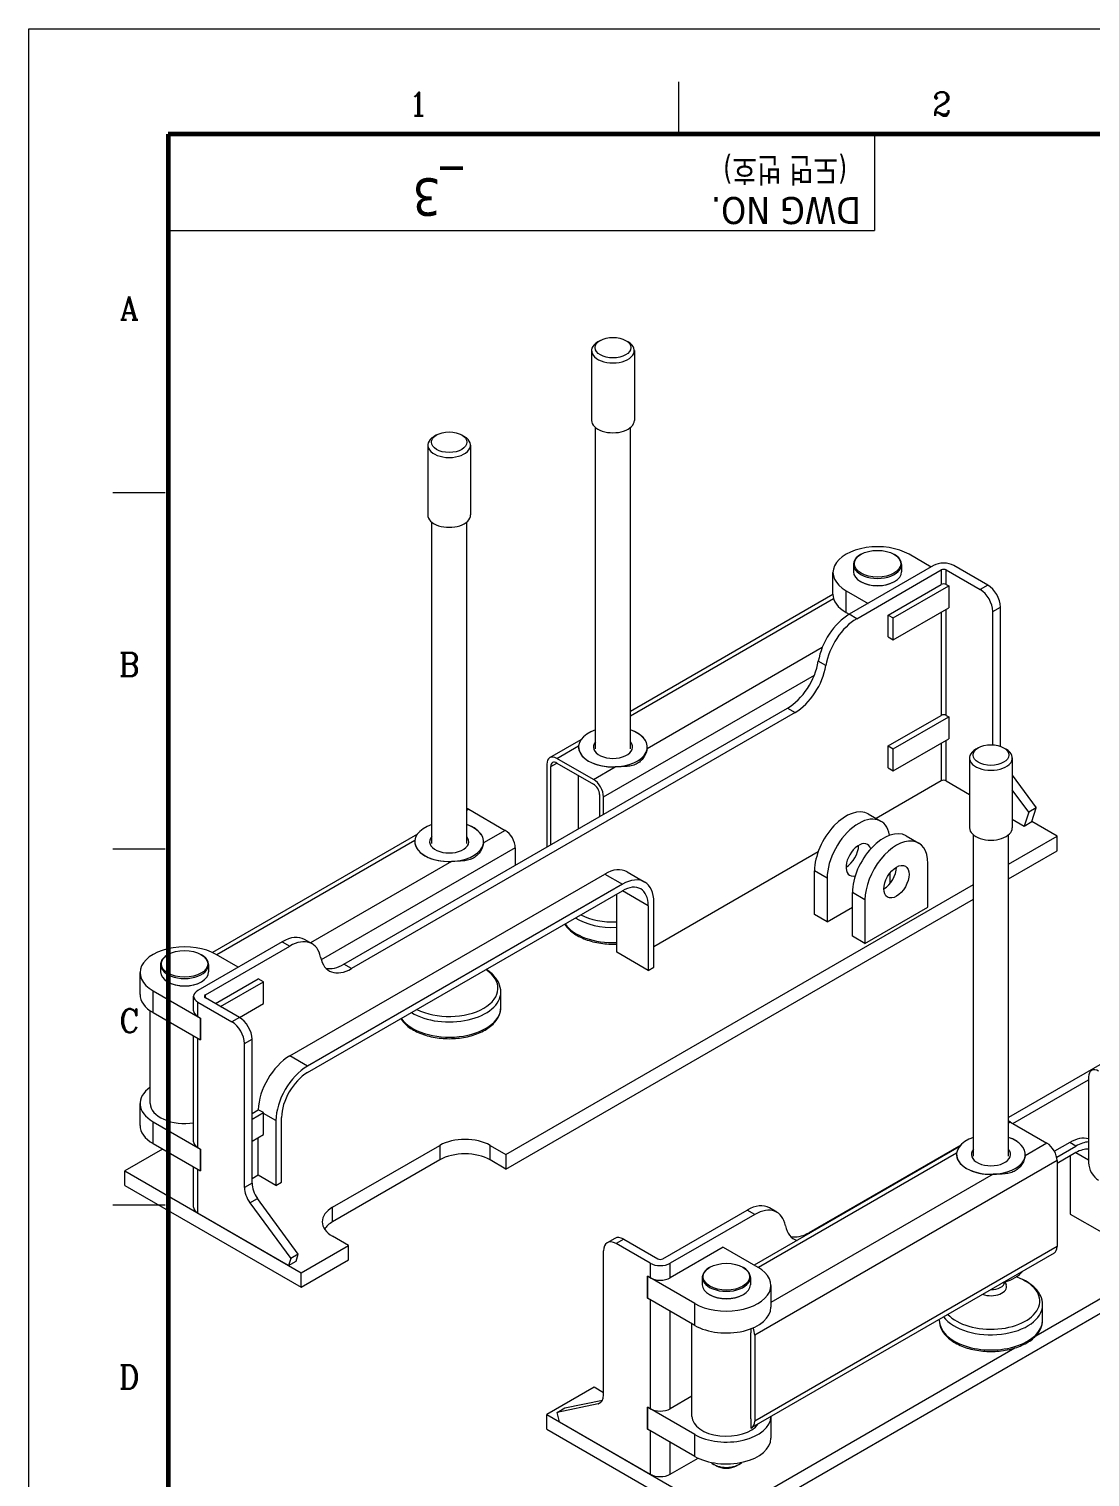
# Model space of a CAD drawing. Header units: millimetres. Extents: x 36 to 2484, y 36 to 1746.
# Drawn here: x 36 to 632, y 933 to 1746 of the extents above; entities that cross this region are included whole.
import ezdxf
from ezdxf.enums import TextEntityAlignment as Align

# ---------------------------------------------------------------- set-up
doc = ezdxf.new("R2010")
doc.units = ezdxf.units.MM
doc.header["$LTSCALE"] = 6
doc.layers.get('0').update_dxf_attribs({"lineweight": 18})
for name, color, linetype, lineweight in [('SkizziergeometrieWIN-ISO', 7, 'Continuous', 50), ('경계(ISO)', 7, 'Continuous', 70), ('굵은실선_A3', 7, 'Continuous', 18)]:
    doc.layers.add(name, color=color, linetype=linetype, lineweight=lineweight)
doc.layers.add('가는실선_A3', color=9, linetype='Continuous', lineweight=5, true_color=0x808080)
doc.styles.add('ROMANC_37', font='tahoma.ttf')
doc.styles.add('주 텍스트 (ISO)', font='tahoma.ttf')
doc.styles.add('텍스트 스타일36', font='ROMANC.shx', dxfattribs={"width": 0.941937})
doc.styles.add('텍스트 스타일52', font='tahoma.ttf', dxfattribs={"width": 0.8})

# ---------------------------------------------------------------- blocks, each defined once
blk = doc.blocks.new('경계 A3_경계')
at = {"layer": 'SkizziergeometrieWIN-ISO', "lineweight": 18}
for p, q in [((6, 291), (414, 291)), ((6, 6), (6, 291))]:
    blk.add_line(p, q, dxfattribs=at)
at = {"layer": '가는실선_A3', "color": 7}
for p, q in [((66.79, 281.16), (66.79, 286.06)), ((18.75, 247.62), (13.85, 247.62)), ((18.75, 214.3), (13.85, 214.3)), ((18.75, 180.98), (13.85, 180.98))]:
    blk.add_line(p, q, dxfattribs=at)
at = {"layer": '가는실선_A3', "color": 7, "lineweight": 60}
for p, q in [((19.02, 281.16), (19.02, 14.6)), ((401.22, 281.16), (19.02, 281.16))]:
    blk.add_line(p, q, dxfattribs=at)
at = {"layer": '가는실선_A3', "color": 7, "lineweight": 13}
for p in [(85.08, 280.98), (19.02, 272.16)]:
    blk.add_line(p, (85.08, 272.16), dxfattribs=at)
at = {"layer": '가는실선_A3', "color": 7, "style": '텍스트 스타일36', "width": 0.941937}
for s, p in [('1', (42.42, 283.98)), ('2', (91.4, 283.98)), ('A', (15.38, 264.88)), ('B', (15.38, 231.56)), ('C', (15.38, 198.24)), ('D', (15.38, 164.92))]:
    blk.add_text(s, height=2.2, dxfattribs=at).set_placement(p, align=Align.MIDDLE_CENTER)
at = {"layer": '가는실선_A3', "color": 7, "style": '텍스트 스타일52', "width": 0.8}
blk.add_text('(도면 번호)', height=2.293, rotation=180, dxfattribs=at).set_placement((82.53, 278.93))
at = {"layer": '가는실선_A3', "color": 7, "style": 'ROMANC_37'}
blk.add_text('DWG NO.', height=2.527, rotation=180, dxfattribs=at).set_placement((83.82, 275.28))
at = {"layer": '경계(ISO)', "insert": (44.22, 275.84), "char_height": 3.5, "attachment_point": 5, "rotation": 180, "style": '주 텍스트 (ISO)'}
blk.add_mtext('_3 ', dxfattribs=at)

msp = doc.modelspace()

# ---------------------------------------------------------------- linework, layer by layer
at = {"layer": '가는실선_A3'}
for p, q in [((547.974, 1442.415), (547.974, 1434.25)), ((550.803, 1434.25), (550.803, 1442.415)), ((494.588, 1418.532), (494.588, 1430.78)), ((574.137, 1433.842), (569.894, 1431.392)), ((373.594, 1360.516), (487.612, 1426.344)), ((500.598, 1415.062), (496.355, 1417.512)), ((547.974, 1418.736), (547.974, 1360.765)), ((550.803, 1360.765), (550.803, 1420.369)), ((576.966, 1419.145), (581.208, 1421.594)), ((383.033, 1342.287), (481.256, 1398.996)), ((483.278, 1388.732), (479.035, 1391.182)), ((358.47, 1315.041), (476.814, 1383.368)), ((461.714, 1364.852), (465.957, 1362.402)), ((332.307, 1336.679), (344.513, 1343.726)), ((547.974, 1345.252), (547.974, 1324.023)), ((550.803, 1324.023), (550.803, 1346.885)), ((328.913, 1332.106), (332.307, 1334.066)), ((352.813, 1324.839), (365.019, 1331.887)), ((282.809, 1308.101), (281.67, 1307.443)), ((303.315, 1296.262), (291.109, 1289.214)), ((252.589, 1290.654), (141.388, 1226.451)), ((308.972, 1286.464), (200.07, 1223.59)), ((273.095, 1278.814), (193.965, 1233.129)), ((359.177, 1271.767), (369.076, 1266.052)), ((483.981, 1269.522), (476.91, 1273.604)), ((383.572, 1254.008), (369.076, 1262.377)), ((505.194, 1257.274), (498.123, 1261.357)), ((178.157, 1233.8), (182.4, 1231.35)), ((217.041, 1218.691), (212.798, 1221.14)), ((105.679, 1193.996), (105.679, 1206.243)), ((135.024, 1202.365), (135.024, 1203.998)), ((130.781, 1191.75), (130.781, 1199.915)), ((154.116, 1191.342), (149.873, 1188.893)), ((130.781, 1118.266), (130.781, 1179.503)), ((156.944, 1176.645), (161.187, 1179.095)), ((192.299, 1163.989), (182.4, 1169.705)), ((105.679, 1120.511), (105.679, 1132.758)), ((174.622, 1133.371), (167.551, 1137.453)), ((586.865, 1132.554), (585.726, 1131.897)), ((266.546, 1119.49), (266.546, 1111.325)), ((294.83, 1111.325), (294.83, 1119.49)), ((556.645, 1115.107), (445.44, 1050.903)), ((607.371, 1120.715), (595.165, 1113.668)), ((623.635, 1119.082), (620.099, 1121.123)), ((623.635, 1115.408), (630.706, 1111.325)), ((130.781, 1081.523), (130.781, 1106.018)), ((613.028, 1110.917), (443.322, 1012.938)), ((161.187, 1098.235), (156.944, 1095.786)), ((577.151, 1103.268), (452.412, 1031.25)), ((160.032, 1087.257), (164.274, 1089.707)), ((206.442, 1076.624), (206.442, 1084.789)), ((443.322, 1080.707), (439.08, 1083.156)), ((369.783, 1066.826), (365.541, 1064.377)), ((473.721, 1070.496), (474.206, 1070.216)), ((613.028, 1062.744), (443.322, 964.764)), ((384.633, 1053.354), (384.633, 1045.189)), ((395.946, 1045.189), (395.946, 1053.354)), ((384.633, 1032.942), (384.633, 971.705)), ((395.946, 971.705), (395.946, 1026.41)), ((409.735, 1018.449), (409.735, 1030.696)), ((355.382, 974.472), (357.241, 975.545)), ((384.633, 959.457), (384.633, 934.962)), ((395.946, 934.962), (395.946, 952.925)), ((409.735, 944.964), (409.735, 957.212))]:
    msp.add_line(p, q, dxfattribs=at)
for centre, major_axis, start_param, end_param in [((363.773, 1250.032), (-29, 0), 0.3825186, 1.6440107), ((363.773, 1258.566), (29, 0), 3.8953208, 4.7856033), ((363.773, 1260.729), (27.408, 0), 3.9901924, 4.7898657), ((271.849, 1207.657), (27.408, 0), 3.9901924, 7.0053819), ((271.849, 1205.493), (29, 0), 3.8953208, 6.2831853), ((271.849, 1196.96), (-29, 0), 0.3825186, 3.1415927), ((575.905, 1032.11), (27.408, 0), 3.6324945, 7.3075794), ((575.905, 1029.947), (29, 0), 3.5526332, 6.2831853), ((575.905, 1021.413), (-29, 0), 0, 3.1415927)]:
    msp.add_ellipse(centre, major_axis=major_axis, ratio=0.5773503, start_param=start_param, end_param=end_param, dxfattribs=at)
at = {"layer": '굵은실선_A3'}
for p, q in [((356.702, 1571.236), (355.288, 1570.419)), ((370.844, 1571.236), (372.258, 1570.419)), ((351.773, 1565.52), (351.773, 1526.328)), ((375.773, 1565.52), (375.773, 1526.328)), ((353.952, 1342.044), (353.952, 1522.347)), ((373.594, 1342.044), (373.594, 1522.347)), ((259.849, 1512.448), (259.849, 1473.256)), ((264.778, 1518.163), (263.364, 1517.347)), ((278.92, 1518.163), (280.334, 1517.347)), ((283.849, 1512.448), (283.849, 1473.256)), ((262.028, 1288.971), (262.028, 1469.275)), ((281.67, 1288.971), (281.67, 1469.275)), ((503.073, 1451.192), (502.719, 1450.988)), ((521.458, 1451.192), (521.811, 1450.988)), ((542.317, 1444.048), (529.943, 1451.192)), ((487.265, 1428.738), (487.265, 1440.986)), ((543.732, 1444.864), (496.355, 1417.512)), ((498.765, 1445.477), (498.765, 1441.394)), ((500.598, 1415.062), (547.974, 1442.415)), ((525.765, 1445.477), (525.765, 1441.394)), ((550.803, 1442.415), (569.894, 1431.392)), ((574.137, 1433.842), (555.045, 1444.864)), ((494.588, 1430.78), (506.962, 1423.635)), ((503.073, 1435.679), (502.719, 1435.883)), ((518.276, 1417.103), (547.974, 1434.25)), ((521.104, 1415.47), (552.217, 1433.433)), ((521.458, 1435.679), (521.811, 1435.883)), ((550.803, 1434.25), (552.217, 1433.433)), ((552.217, 1433.433), (552.217, 1421.186)), ((373.594, 1363.221), (487.265, 1428.85)), ((494.588, 1418.532), (496.355, 1417.512)), ((518.276, 1404.856), (518.276, 1417.103)), ((518.276, 1417.103), (521.104, 1415.47)), ((521.104, 1403.223), (552.217, 1421.186)), ((521.104, 1403.223), (521.104, 1415.47)), ((576.966, 1344.275), (576.966, 1419.145)), ((581.208, 1343.429), (581.208, 1421.594)), ((518.276, 1404.856), (521.104, 1403.223)), ((212.798, 1221.14), (461.714, 1364.852)), ((465.957, 1362.402), (217.041, 1218.691)), ((518.276, 1343.619), (547.974, 1360.765)), ((521.104, 1341.986), (552.217, 1359.949)), ((550.803, 1360.765), (552.217, 1359.949)), ((552.217, 1359.949), (552.217, 1347.701)), ((328.307, 1337.075), (345.925, 1347.247)), ((518.276, 1331.371), (518.276, 1343.619)), ((518.276, 1343.619), (521.104, 1341.986)), ((521.104, 1329.738), (552.217, 1347.701)), ((521.104, 1329.738), (521.104, 1341.986)), ((568.834, 1342.617), (567.42, 1341.8)), ((582.976, 1342.617), (584.39, 1341.8)), ((326.65, 1333.413), (326.65, 1286.872)), ((352.813, 1324.839), (332.307, 1336.679)), ((332.307, 1334.066), (352.813, 1322.227)), ((563.905, 1336.901), (563.905, 1297.709)), ((587.905, 1336.901), (587.905, 1297.709)), ((328.913, 1288.179), (328.913, 1332.106)), ((344.473, 1297.162), (344.473, 1327.042)), ((518.276, 1331.371), (521.104, 1329.738)), ((587.905, 1327.281), (601.344, 1308.941)), ((547.974, 1324.023), (511.456, 1302.939)), ((550.803, 1324.023), (563.905, 1316.458)), ((597.101, 1306.492), (587.905, 1319.042)), ((356.207, 1316.348), (356.207, 1303.937)), ((358.47, 1305.243), (358.47, 1315.041)), ((601.344, 1308.941), (597.101, 1306.492)), ((598.886, 1301.161), (601.344, 1308.941)), ((282.809, 1308.101), (303.315, 1296.262)), ((507.088, 1305.461), (514.159, 1301.379)), ((587.905, 1302.602), (594.643, 1298.711)), ((597.101, 1306.492), (594.643, 1298.711)), ((594.643, 1298.711), (598.886, 1301.161)), ((613.028, 1292.996), (598.886, 1301.161)), ((254.001, 1294.174), (138.932, 1227.739)), ((528.301, 1293.214), (535.372, 1289.131)), ((566.084, 1113.424), (566.084, 1293.728)), ((585.726, 1113.424), (585.726, 1293.728)), ((585.726, 1277.233), (613.028, 1292.996)), ((613.028, 1284.831), (613.028, 1292.996)), ((308.972, 1286.464), (308.972, 1276.666)), ((478.891, 1284.138), (386.754, 1230.942)), ((585.726, 1269.068), (613.028, 1284.831)), ((540.55, 1253.192), (540.55, 1277.687)), ((182.4, 1169.705), (359.177, 1271.767)), ((371.677, 1273.005), (381.576, 1267.29)), ((476.91, 1249.109), (476.91, 1273.604)), ((483.981, 1269.522), (483.981, 1245.027)), ((519.336, 1266.533), (519.336, 1272.51)), ((369.076, 1266.052), (192.299, 1163.989)), ((192.299, 1160.315), (369.076, 1262.377)), ((303.669, 1114.387), (566.084, 1265.893)), ((365.894, 1227.88), (365.894, 1260.54)), ((498.123, 1236.862), (498.123, 1261.357)), ((303.669, 1106.222), (566.084, 1257.728)), ((383.572, 1254.008), (383.572, 1217.674)), ((386.754, 1219.511), (386.754, 1255.845)), ((483.981, 1245.027), (498.123, 1253.192)), ((505.194, 1257.274), (505.194, 1232.779)), ((505.194, 1232.779), (540.55, 1253.192)), ((483.981, 1245.027), (476.91, 1249.109)), ((505.194, 1232.779), (498.123, 1236.862)), ((178.157, 1233.8), (130.781, 1206.447)), ((135.024, 1203.998), (182.4, 1231.35)), ((194.9, 1232.589), (190.657, 1235.038)), ((383.572, 1217.674), (365.894, 1227.88)), ((109.857, 1220.94), (109.857, 1216.858)), ((114.164, 1226.656), (113.811, 1226.451)), ((132.549, 1226.656), (132.903, 1226.451)), ((136.857, 1220.94), (136.857, 1216.858)), ((153.409, 1219.511), (141.034, 1226.656)), ((383.572, 1217.674), (386.754, 1219.511)), ((98.357, 1204.202), (98.357, 1216.449)), ((114.164, 1211.142), (113.811, 1211.346)), ((132.549, 1211.142), (132.903, 1211.346)), ((140.681, 1199.099), (164.722, 1212.979)), ((143.509, 1197.466), (167.551, 1211.346)), ((167.551, 1211.346), (164.722, 1212.979)), ((167.551, 1199.099), (167.551, 1211.346)), ((105.679, 1206.243), (132.195, 1190.934)), ((128.438, 1195.016), (128.438, 1203.181)), ((300.849, 1196.96), (300.849, 1205.493)), ((104.057, 1142.965), (104.057, 1195.028)), ((130.781, 1199.915), (149.873, 1188.893)), ((154.116, 1191.342), (135.024, 1202.365)), ((154.116, 1191.342), (167.551, 1199.099)), ((105.679, 1193.996), (132.195, 1178.686)), ((130.781, 1191.75), (132.195, 1190.934)), ((132.195, 1190.934), (132.195, 1178.686)), ((132.195, 1178.686), (132.195, 1190.934)), ((128.438, 1121.532), (128.438, 1180.856)), ((132.195, 1178.686), (130.781, 1179.503)), ((161.187, 1098.235), (161.187, 1179.095)), ((156.944, 1095.786), (156.944, 1176.645)), ((650.859, 1172.767), (585.726, 1135.163)), ((588.279, 1131.738), (630.706, 1156.233)), ((630.706, 1157.866), (630.706, 1109.692)), ((425.645, 903.119), (849.909, 1148.068)), ((98.357, 1130.717), (98.357, 1142.965)), ((161.187, 1137.453), (164.722, 1139.495)), ((161.187, 1134.187), (167.551, 1137.862)), ((167.551, 1137.862), (164.722, 1139.495)), ((167.551, 1125.614), (167.551, 1137.862)), ((105.679, 1132.758), (132.195, 1117.449)), ((174.622, 1133.371), (174.622, 1097.037)), ((177.804, 1098.874), (177.804, 1135.208)), ((586.865, 1132.554), (607.371, 1120.715)), ((161.187, 1121.94), (167.551, 1125.614)), ((164.722, 1102.752), (164.722, 1123.981)), ((110.982, 1117.449), (89.769, 1105.202)), ((105.679, 1120.511), (132.195, 1105.202)), ((130.781, 1118.266), (132.195, 1117.449)), ((132.195, 1117.449), (132.195, 1105.202)), ((132.195, 1105.202), (132.195, 1117.449)), ((206.442, 1084.789), (266.546, 1119.49)), ((294.83, 1119.49), (303.669, 1114.387)), ((303.669, 1114.387), (303.669, 1106.222)), ((558.057, 1118.628), (443.101, 1052.258)), ((558.935, 1119.695), (473.721, 1070.496)), ((620.099, 1121.123), (611.544, 1116.184)), ((612.811, 1112.833), (623.635, 1119.082)), ((623.635, 1115.408), (613.028, 1109.284)), ((620.453, 1113.571), (620.453, 1080.911)), ((89.769, 1105.202), (188.764, 1048.047)), ((89.769, 1097.037), (89.769, 1105.202)), ((128.438, 1084.789), (128.438, 1107.371)), ((132.195, 1105.202), (130.781, 1106.018)), ((266.546, 1111.325), (206.442, 1076.624)), ((303.669, 1106.222), (294.83, 1111.325)), ((613.028, 1110.917), (613.028, 1062.744)), ((164.722, 1102.752), (161.187, 1100.711)), ((174.622, 1097.037), (164.722, 1102.752)), ((174.622, 1097.037), (177.804, 1098.874)), ((89.769, 1097.037), (188.764, 1039.882)), ((187.164, 1058.469), (164.274, 1089.707)), ((181.693, 1052.129), (130.781, 1081.523)), ((160.032, 1087.257), (182.922, 1056.02)), ((391.704, 1055.804), (439.08, 1083.156)), ((455.822, 1081.945), (451.58, 1084.395)), ((620.453, 1080.911), (638.13, 1070.705)), ((443.322, 1080.707), (395.946, 1053.354)), ((215.28, 1063.356), (206.442, 1068.459)), ((364.783, 1067.322), (360.541, 1064.872)), ((369.783, 1066.826), (388.875, 1055.804)), ((187.164, 1058.469), (182.922, 1056.02)), ((185.936, 1054.579), (187.164, 1058.469)), ((188.764, 1048.047), (215.28, 1063.356)), ((215.28, 1055.191), (215.28, 1063.356)), ((358.47, 979.435), (358.47, 1060.294)), ((384.633, 1053.354), (365.541, 1064.377)), ((425.645, 1062.336), (395.946, 1045.189)), ((425.645, 1062.336), (445.09, 1051.109)), ((611.371, 1059.082), (441.666, 961.102)), ((601.033, 1012.544), (681.253, 1058.859)), ((182.922, 1056.02), (181.693, 1052.129)), ((181.693, 1052.129), (185.936, 1054.579)), ((188.764, 1039.882), (215.28, 1055.191)), ((418.22, 1051.109), (417.867, 1050.905)), ((436.605, 1051.109), (436.958, 1050.905)), ((188.764, 1039.882), (188.764, 1048.047)), ((383.218, 1046.006), (383.218, 1033.758)), ((384.633, 1045.189), (383.218, 1046.006)), ((383.218, 1033.758), (383.218, 1046.006)), ((409.735, 1030.696), (383.218, 1046.006)), ((413.912, 1045.393), (413.912, 1041.311)), ((440.912, 1045.393), (440.912, 1041.311)), ((452.412, 1040.903), (452.412, 1028.655)), ((582.768, 1042.443), (582.348, 1042.325)), ((583.914, 1042.853), (584.499, 1041.216)), ((383.218, 1033.758), (384.633, 1032.942)), ((409.735, 1018.449), (383.218, 1033.758)), ((418.22, 1035.595), (417.867, 1035.8)), ((436.605, 1035.595), (436.958, 1035.8)), ((604.905, 1021.413), (604.905, 1029.947)), ((408.112, 967.418), (408.112, 1019.386)), ((441.06, 1016.562), (441.06, 1014.244)), ((546.905, 1021.413), (546.905, 1021.862)), ((441.06, 966.071), (441.06, 1014.244)), ((443.322, 1012.938), (443.322, 964.764)), ((425.645, 911.284), (589.329, 1005.787)), ((353.166, 983.748), (326.65, 968.439)), ((358.47, 980.686), (353.166, 983.748)), ((336.735, 972.115), (357.903, 976.56)), ((408.112, 978.729), (395.946, 971.705)), ((326.65, 968.439), (425.645, 911.284)), ((326.65, 960.274), (326.65, 968.439)), ((355.382, 974.472), (332.492, 969.665)), ((332.492, 969.665), (336.735, 972.115)), ((333.721, 964.356), (332.492, 969.665)), ((383.218, 972.521), (383.218, 960.274)), ((384.633, 971.705), (383.218, 972.521)), ((383.218, 960.274), (383.218, 972.521)), ((409.735, 957.212), (383.218, 972.521)), ((452.412, 967.307), (452.412, 955.17)), ((326.65, 960.274), (425.645, 903.119)), ((333.721, 964.356), (384.633, 934.962)), ((383.218, 960.274), (384.633, 959.457)), ((409.735, 944.964), (383.218, 960.274)), ((441.06, 966.071), (441.06, 960.845)), ((395.946, 934.962), (411.591, 943.995)), ((421.756, 939.657), (420.341, 940.474)), ((433.069, 939.657), (434.484, 940.474))]:
    msp.add_line(p, q, dxfattribs=at)
for centre, major_axis, start_param, end_param in [((363.773, 1565.52), (-12, 0), 5.4977871, 10.2101761), ((363.773, 1526.328), (-12, 0), 0, 3.1415927), ((271.849, 1512.448), (-12, 0), 5.4977871, 10.2101761), ((271.849, 1473.256), (-12, 0), 0, 3.1415927), ((512.265, 1440.986), (-25, 0), 3.9269908, 7.0685835), ((512.265, 1445.477), (-13.5, 0), 5.4977871, 10.2101761), ((512.265, 1441.394), (13.5, 0), 3.1415927, 6.2831853), ((549.388, 1441.598), (8, 0), 0.7853982, 2.3561945), ((549.388, 1441.598), (-2, 0), 3.9269908, 5.4977871), ((512.265, 1440.986), (13, 0), 3.9269908, 5.4977871), ((549.388, 1433.433), (2, 0), 0.7853982, 2.3561945), ((569.894, 1423.227), (5, -8.66), 0.7853982, 2.3561945), ((574.137, 1425.677), (-5, 8.66), 3.9269908, 5.4977871), ((512.265, 1428.738), (-25, 0), 0, 0.7853982), ((496.355, 1397.099), (-12.5, -21.651), 3.9269908, 5.2964292), ((500.598, 1394.65), (12.5, 21.651), 0.7853982, 2.1548366), ((461.714, 1385.264), (-12.5, -21.651), 0.7853982, 2.1548366), ((465.957, 1382.815), (12.5, 21.651), 3.9269908, 5.2964292), ((549.388, 1359.949), (2, 0), 0.7853982, 2.3561945), ((363.773, 1343.006), (-19.3, 0), 5.2462365, 10.4617268), ((363.773, 1343.006), (19.3, 0), 6.2185608, 7.3201341), ((363.773, 1343.006), (-19.3, 0), 6.2185608, 7.9186061), ((363.773, 1343.006), (-11, 0), 5.8159103, 9.8920529), ((575.905, 1336.901), (-12, 0), 5.4977871, 10.2101761), ((332.307, 1330.147), (-4, 6.928), 5.4977871, 7.0685835), ((332.307, 1330.147), (-2.4, 4.157), 5.4977871, 7.0685835), ((352.813, 1318.307), (-4, 6.928), 3.9269908, 5.4977871), ((352.813, 1318.307), (2.4, -4.157), 0.7853982, 2.3561945), ((549.388, 1323.206), (2, 0), 0.7853982, 2.3561945), ((282.809, 1301.569), (4, -6.928), 2.3561945, 2.5589949), ((494.588, 1283.81), (12.5, 21.651), 0, 2.3561945), ((501.659, 1279.728), (12.5, 21.651), 5.6819211, 8.6393798), ((271.849, 1289.934), (-19.3, 0), 5.2462365, 10.4617268), ((271.849, 1289.934), (-11, 0), 5.8159103, 9.8920529), ((271.849, 1289.934), (19.3, 0), 6.2185608, 7.3201341), ((303.315, 1289.73), (4, -6.928), 0.7853982, 2.3561945), ((515.801, 1271.563), (12.5, 21.651), 0, 2.3561945), ((522.872, 1267.48), (12.5, 21.651), 5.4977871, 8.6393798), ((575.905, 1297.709), (-12, 0), 0, 3.1415927), ((271.849, 1289.934), (-19.3, 0), 6.2185608, 7.9186061), ((501.659, 1279.728), (-5, -8.66), 2.6339301, 6.7908478), ((494.588, 1283.81), (5, 8.66), 3.9269908, 5.4977871), ((359.177, 1251.355), (12.5, 21.651), 0, 0.7853982), ((369.076, 1245.639), (12.5, 21.651), 5.4977871, 7.0685835), ((515.801, 1271.563), (5, 8.66), 3.9269908, 5.4977871), ((369.076, 1245.639), (10.25, 17.754), 5.4977871, 7.0685835), ((178.157, 1213.388), (12.5, 21.651), 0, 0.7853982), ((182.4, 1210.938), (12.5, 21.651), 5.6991451, 7.0685835), ((123.357, 1216.449), (-25, 0), 3.9269908, 7.0685835), ((123.357, 1220.94), (-13.5, 0), 5.4977871, 10.2101761), ((217.041, 1239.103), (-12.5, -21.651), 5.6991451, 7.0685835), ((212.798, 1241.552), (-12.5, -21.651), 0.170531, 0.7853982), ((123.357, 1216.858), (13.5, 0), 3.1415927, 6.2831853), ((123.357, 1216.449), (13, 0), 3.9269908, 5.4977871), ((123.357, 1204.202), (-25, 0), 0, 0.7853982), ((136.438, 1203.181), (-8, 0), 5.4977871, 7.0685835), ((136.438, 1203.181), (-2, 0), 5.4977871, 7.0685835), ((136.438, 1195.016), (-8, 0), 0, 0.7853982), ((149.873, 1180.728), (5, -8.66), 0.7853982, 2.3561945), ((154.116, 1183.177), (-5, 8.66), 3.9269908, 5.4977871), ((182.4, 1149.293), (-12.5, -21.651), 3.9269908, 5.477982), ((192.299, 1143.577), (-12.5, -21.651), 3.9269908, 5.4977871), ((636.363, 1154.6), (-4, 6.928), 5.4977871, 7.0685835), ((192.299, 1143.577), (10.25, 17.754), 0.7853982, 2.3561945), ((123.357, 1142.965), (-25, 0), 5.5943707, 7.0685835), ((123.357, 1142.965), (-19.3, 0), 0, 1.8372261), ((123.357, 1130.717), (-25, 0), 0, 0.7853982), ((586.865, 1126.022), (4, -6.928), 2.3561945, 2.5589949), ((136.438, 1121.532), (-8, 0), 0, 0.7853982), ((280.688, 1111.325), (-20, 0), 3.9269908, 5.4977871), ((575.905, 1114.387), (-19.3, 0), 5.2462365, 10.4617268), ((575.905, 1114.387), (19.3, 0), 6.2185608, 7.3201341), ((620.099, 1100.711), (12.5, 21.651), 0.1418971, 0.7853982), ((623.635, 1098.67), (12.5, 21.651), 0.3738813, 0.7853982), ((280.688, 1103.16), (20, 0), 0.7853982, 2.3561945), ((575.905, 1114.387), (-19.3, 0), 6.2185608, 7.9186061), ((575.905, 1114.387), (-11, 0), 5.8159103, 9.8920529), ((607.371, 1114.183), (4, -6.928), 0.7853982, 2.3561945), ((623.635, 1098.67), (10.25, 17.754), 0.2758248, 0.7853982), ((636.363, 1106.426), (4, -6.928), 3.9269908, 5.4977871), ((168.258, 1094.153), (-5, 8.66), 0.7853982, 1.757758), ((164.015, 1091.703), (5, -8.66), 3.9269908, 4.8993506), ((136.438, 1084.789), (-8, 0), 0, 0.7853982), ((220.584, 1076.624), (-20, 0), 5.4977871, 7.0685835), ((439.08, 1062.744), (12.5, 21.651), 0, 0.7853982), ((443.322, 1060.294), (12.5, 21.651), 5.6991451, 7.0685835), ((220.584, 1068.459), (-20, 0), 5.4977871, 5.9218182), ((477.963, 1088.459), (-12.5, -21.651), 5.6991451, 6.4044508), ((365.541, 1056.212), (-5, 8.66), 5.4977871, 7.0685835), ((369.783, 1058.661), (-5, 8.66), 5.4977871, 6.2831853), ((473.721, 1090.909), (-12.5, -21.651), 0.170531, 0.7853982), ((607.371, 1066.01), (4, -6.928), 0, 0.7853982), ((390.289, 1056.62), (-8, 0), 0.7853982, 2.3561945), ((390.289, 1056.62), (2, 0), 3.9269908, 5.4977871), ((427.412, 1040.903), (25, 0), 3.9269908, 7.0685835), ((427.412, 1045.393), (-13.5, 0), 5.4977871, 10.2101761), ((575.905, 1053.15), (19.3, 0), 5.1027703, 5.892804), ((390.289, 1048.455), (8, 0), 3.9269908, 5.4977871), ((427.412, 1041.311), (13.5, 0), 3.1415927, 6.2831853), ((575.905, 1040.192), (8.775, 0), 4.1503486, 6.486616), ((575.905, 1043.05), (7.775, 0), 4.702606, 6.2146752), ((427.412, 1040.903), (13, 0), 3.9269908, 5.4977871), ((427.412, 1028.655), (25, 0), 3.9269908, 6.2831853), ((437.666, 1016.204), (4, -6.928), 0.7853982, 1.3712366), ((351.399, 983.518), (5, -8.66), 6.0962236, 7.0685835), ((390.289, 974.971), (8, 0), 3.9269908, 5.4977871), ((427.412, 967.418), (19.3, 0), 3.1415927, 5.892804), ((427.412, 967.418), (25, 0), 3.9269908, 6.2754599), ((437.666, 968.03), (4, -6.928), 6.1412883, 7.0685835), ((427.412, 955.17), (25, 0), 3.9269908, 6.2831853), ((390.289, 938.228), (8, 0), 3.9269908, 5.4977871), ((427.412, 944.556), (-10, 0), 0.5335266, 2.6080661), ((427.412, 942.923), (8, 0), 3.9269908, 5.4977871)]:
    msp.add_ellipse(centre, major_axis=major_axis, ratio=0.5773503, start_param=start_param, end_param=end_param, dxfattribs=at)
for centre, major_axis in [((363.773, 1567.153), (10, 0)), ((271.849, 1514.081), (10, 0)), ((512.265, 1445.885), (-13, 0)), ((575.905, 1338.534), (10, 0)), ((522.872, 1267.48), (5, 8.66)), ((123.357, 1221.348), (-13, 0)), ((427.412, 1045.802), (-13, 0))]:
    msp.add_ellipse(centre, major_axis=major_axis, ratio=0.5773503, dxfattribs=at)
for points, knots in [([(383.033, 1342.287), (382.887, 1340.993), (382.33, 1339.319), (380.889, 1336.967), (380.305, 1336.207), (378.972, 1334.864), (378.222, 1334.284), (376.618, 1333.358), (375.725, 1332.99), (373.801, 1332.452), (372.769, 1332.279), (369.566, 1331.95), (367.261, 1331.971), (365.019, 1331.887)], [1.3477037, 1.3477037, 1.3477037, 1.3477037, 2.0209987, 2.0209987, 2.3610801, 2.3610801, 2.7011615, 2.7011615, 3.0412429, 3.0412429, 3.3813242, 3.3813242, 4.0546193, 4.0546193, 4.0546193, 4.0546193]), ([(291.109, 1289.214), (290.963, 1287.92), (290.406, 1286.247), (288.965, 1283.895), (288.381, 1283.135), (287.048, 1281.792), (286.298, 1281.211), (284.695, 1280.286), (283.801, 1279.918), (281.877, 1279.379), (280.845, 1279.207), (277.643, 1278.877), (275.337, 1278.898), (273.095, 1278.814)], [1.3477037, 1.3477037, 1.3477037, 1.3477037, 2.0209987, 2.0209987, 2.3610801, 2.3610801, 2.7011615, 2.7011615, 3.0412429, 3.0412429, 3.3813242, 3.3813242, 4.0546193, 4.0546193, 4.0546193, 4.0546193]), ([(336.683, 1243.675), (337.531, 1242.321), (338.635, 1241.061), (341.753, 1238.343), (343.954, 1236.985), (348.955, 1234.752), (351.763, 1233.884), (357.67, 1232.729), (360.766, 1232.438), (364.539, 1232.445), (365.218, 1232.46), (365.894, 1232.49)], [2.0234408, 2.0234408, 2.0234408, 2.0234408, 2.261849, 2.261849, 2.5892439, 2.5892439, 2.9209234, 2.9209234, 3.2507398, 3.2507398, 3.3230183, 3.3230183, 3.3230183, 3.3230183]), ([(300.849, 1205.493), (300.849, 1207.298), (300.42, 1209.096), (298.771, 1212.563), (297.497, 1214.21), (294.918, 1216.588), (293.794, 1217.436), (292.567, 1218.205)], [1.83875778, 1.83875778, 1.83875778, 1.83875778, 2.10672305, 2.10672305, 2.39818766, 2.39818766, 2.58306166, 2.58306166, 2.58306166, 2.58306166]), ([(244.759, 1190.603), (245.607, 1189.248), (246.711, 1187.989), (249.829, 1185.271), (252.03, 1183.912), (257.031, 1181.679), (259.839, 1180.812), (265.746, 1179.657), (268.842, 1179.366), (275.024, 1179.377), (278.109, 1179.677), (283.982, 1180.847), (286.768, 1181.716), (291.775, 1183.968), (293.993, 1185.353), (297.585, 1188.538), (298.973, 1190.337), (300.499, 1193.786), (300.849, 1195.371), (300.849, 1196.96)], [5.3269799, 5.3269799, 5.3269799, 5.3269799, 5.5653882, 5.5653882, 5.8927831, 5.8927831, 6.2244626, 6.2244626, 6.554279, 6.554279, 6.8832094, 6.8832094, 7.2130539, 7.2130539, 7.5447447, 7.5447447, 7.8718038, 7.8718038, 8.1219431, 8.1219431, 8.1219431, 8.1219431]), ([(595.165, 1113.668), (595.019, 1112.373), (594.462, 1110.7), (593.021, 1108.348), (592.437, 1107.588), (591.104, 1106.245), (590.354, 1105.665), (588.75, 1104.739), (587.857, 1104.371), (585.933, 1103.833), (584.901, 1103.66), (581.698, 1103.331), (579.393, 1103.352), (577.151, 1103.268)], [1.3477037, 1.3477037, 1.3477037, 1.3477037, 2.0209987, 2.0209987, 2.3610801, 2.3610801, 2.7011615, 2.7011615, 3.0412429, 3.0412429, 3.3813242, 3.3813242, 4.0546193, 4.0546193, 4.0546193, 4.0546193]), ([(584.447, 1043.159), (584.319, 1043.069), (584.18, 1042.988), (583.661, 1042.72), (583.174, 1042.556), (582.768, 1042.443)], [-0.46267579, -0.46267579, -0.46267579, -0.46267579, -0.41933504, -0.41933504, -0.28382799, -0.28382799, -0.28382799, -0.28382799]), ([(604.905, 1029.947), (604.905, 1031.752), (604.476, 1033.549), (602.827, 1037.016), (601.553, 1038.664), (598.198, 1041.757), (596.033, 1043.158), (592.517, 1044.81), (591.386, 1045.266), (590.212, 1045.671)], [5.0217048, 5.0217048, 5.0217048, 5.0217048, 5.28967, 5.28967, 5.5811347, 5.5811347, 5.9093231, 5.9093231, 6.0542164, 6.0542164, 6.0542164, 6.0542164]), ([(546.905, 1021.413), (546.905, 1019.618), (547.353, 1017.83), (549.083, 1014.389), (550.414, 1012.75), (553.885, 1009.724), (556.086, 1008.366), (561.087, 1006.132), (563.895, 1005.265), (569.802, 1004.11), (572.898, 1003.819), (579.08, 1003.83), (582.165, 1004.131), (588.038, 1005.3), (590.824, 1006.169), (595.831, 1008.422), (598.049, 1009.807), (601.641, 1012.991), (603.029, 1014.791), (604.555, 1018.239), (604.905, 1019.824), (604.905, 1021.413)], [1.8801121, 1.8801121, 1.8801121, 1.8801121, 2.1626586, 2.1626586, 2.4651499, 2.4651499, 2.7925448, 2.7925448, 3.1242242, 3.1242242, 3.4540407, 3.4540407, 3.7829711, 3.7829711, 4.1128156, 4.1128156, 4.4445064, 4.4445064, 4.7715654, 4.7715654, 5.0217048, 5.0217048, 5.0217048, 5.0217048])]:
    msp.add_open_spline(points, degree=3, knots=knots, dxfattribs=at)

# ---------------------------------------------------------------- block references
at = {"xscale": 6, "yscale": 6, "zscale": 6}
msp.add_blockref('경계 A3_경계', (0, 0), dxfattribs=at)

doc.saveas('drawing.dxf')
